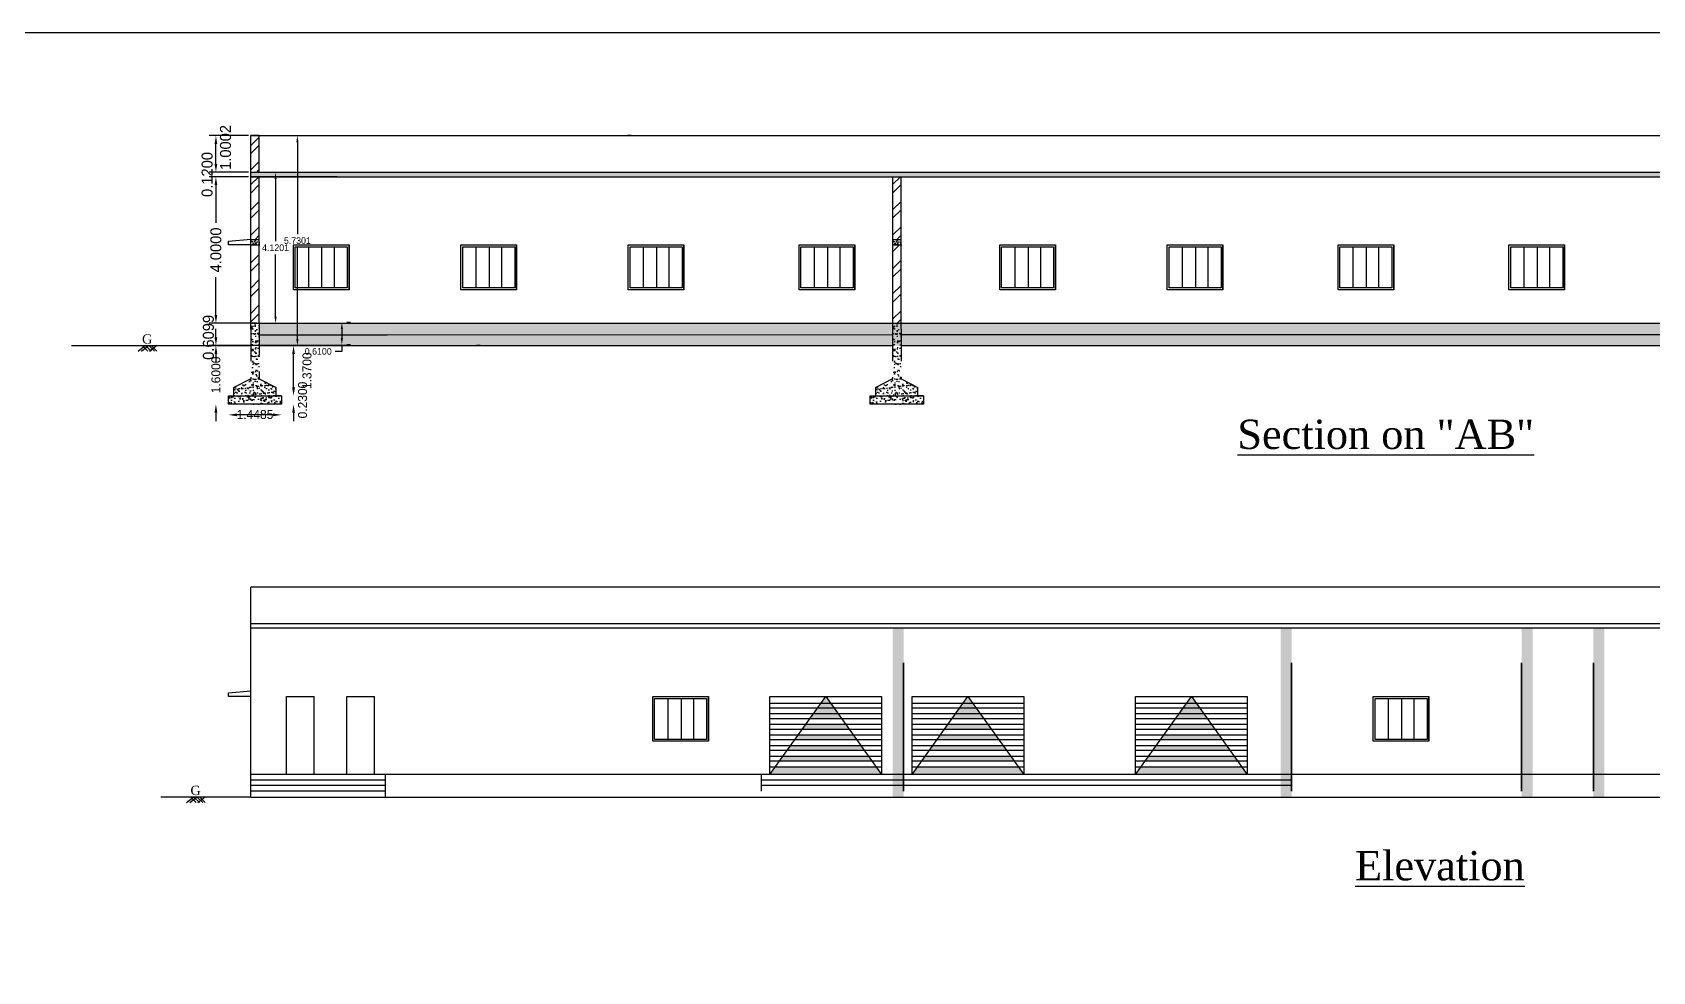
# Model space of a CAD drawing. Header units: metres. Extents: x 0 to 1012, y 0 to 496.
# Drawn here: x 807.96 to 852.19, y 333.28 to 358.91 of the extents above; entities that cross this region are included whole.
import ezdxf

# ---------------------------------------------------------------- set-up
doc = ezdxf.new("R2010")
doc.units = ezdxf.units.M
doc.header["$LTSCALE"] = 3.5
doc.header["$MEASUREMENT"] = 0
doc.linetypes.add('DOT2', pattern=[0.125, 0, -0.125])
doc.linetypes.add('HIDDEN', pattern=[0.375, 0.25, -0.125])
doc.layers.get('0').update_dxf_attribs({"linetype": 'CONTINUOUS'})
doc.layers.get('DEFPOINTS').update_dxf_attribs({"linetype": 'CONTINUOUS'})
doc.layers.add('BLK_8_FLR_0_REGULAR_ROOM', color=4, linetype='CONTINUOUS')
doc.layers.add('BLK_8_PLINTH_HEIGHT', color=10, linetype='CONTINUOUS')
doc.layers.add('BLK_8_HT_OF_BLDG', color=5, linetype='CONTINUOUS', lineweight=0)
doc.dimstyles.get("Standard").update_dxf_attribs({"dimtxt": 0.18, "dimasz": 0.18, "dimexe": 0.18, "dimexo": 0.0625, "dimgap": 0.09, "dimtad": 0, "dimtih": 1, "dimtoh": 1, "dimdec": 4, "dimzin": 0, "dimdsep": 46, "dimtxsty": 'Standard', "dimcen": 0.09, "dimadec": 0, "dimazin": 0, "dimtfac": 1, "dimtdec": 4, "dimtofl": 0, "dimtmove": 0, "dimatfit": 3, "dimfxl": 0, "dimtolj": 1, "dimtzin": 0, "dimarcsym": 0})

# ---------------------------------------------------------------- blocks, each defined once
blk = doc.blocks.new('*D44')
at = {"color": 0, "lineweight": -2}
for p, q in [((812.972, 350.591), (812.972, 350.821)), ((812.972, 348.531), (812.972, 348.301))]:
    blk.add_line(p, q, dxfattribs=at)
at = {"color": 0}
for points in [[(812.934, 350.591), (813.01, 350.591), (812.972, 350.361)], [(812.934, 348.531), (813.01, 348.531), (812.972, 348.761)]]:
    blk.add_solid(points, dxfattribs=at)
at = {"layer": 'DEFPOINTS', "color": 0}
for p in [(815.505, 350.361), (812.972, 348.761), (813.315, 348.761)]:
    blk.add_point(p, dxfattribs=at)
at = {"color": 0, "insert": (812.972, 349.561), "char_height": 0.245, "attachment_point": 5, "rotation": 90}
blk.add_mtext('\\A1;1.6000', dxfattribs=at)
blk = doc.blocks.new('*D45')
at = {"color": 0, "lineweight": -2}
blk.add_line((814.534, 348.471), (813.545, 348.471), dxfattribs=at)
at = {"color": 0}
for points in [[(813.545, 348.509), (813.545, 348.433), (813.315, 348.471)], [(814.534, 348.509), (814.534, 348.433), (814.764, 348.471)]]:
    blk.add_solid(points, dxfattribs=at)
at = {"layer": 'DEFPOINTS', "color": 0}
for p in [(813.315, 348.841), (814.764, 348.841), (813.315, 348.471)]:
    blk.add_point(p, dxfattribs=at)
at = {"color": 0, "insert": (814.039, 348.481), "char_height": 0.245, "attachment_point": 5}
blk.add_mtext('\\A1;1.4485', dxfattribs=at)
blk = doc.blocks.new('*D46')
at = {"color": 0, "lineweight": -2}
blk.add_line((815.091, 349.221), (815.091, 350.131), dxfattribs=at)
at = {"color": 0}
for points in [[(815.053, 350.131), (815.13, 350.131), (815.091, 350.361)], [(815.053, 349.221), (815.13, 349.221), (815.091, 348.991)]]:
    blk.add_solid(points, dxfattribs=at)
at = {"layer": 'DEFPOINTS', "color": 0}
for p in [(813.704, 350.361), (815.091, 350.361), (814.615, 348.991)]:
    blk.add_point(p, dxfattribs=at)
at = {"color": 0, "insert": (815.459, 349.676), "char_height": 0.245, "attachment_point": 5, "rotation": 90}
blk.add_mtext('\\A1;1.3700', dxfattribs=at)
blk = doc.blocks.new('*D47')
at = {"color": 0, "lineweight": -2}
for p, q in [((815.091, 349.221), (815.091, 349.451)), ((815.091, 348.531), (815.091, 348.301))]:
    blk.add_line(p, q, dxfattribs=at)
at = {"color": 0}
for points in [[(815.053, 349.221), (815.13, 349.221), (815.091, 348.991)], [(815.053, 348.531), (815.13, 348.531), (815.091, 348.761)]]:
    blk.add_solid(points, dxfattribs=at)
at = {"layer": 'DEFPOINTS', "color": 0}
for p in [(814.765, 348.991), (814.764, 348.761), (815.091, 348.761)]:
    blk.add_point(p, dxfattribs=at)
at = {"color": 0, "insert": (815.337, 348.876), "char_height": 0.245, "attachment_point": 5, "rotation": 90}
blk.add_mtext('\\A1;0.2300', dxfattribs=at)
blk = doc.blocks.new('*D48')
at = {"color": 0, "lineweight": -2}
for p, q in [((813.863, 354.971), (812.792, 354.971)), ((812.972, 354.741), (812.972, 353.711)), ((812.972, 351.201), (812.972, 352.231)), ((813.863, 350.971), (812.792, 350.971))]:
    blk.add_line(p, q, dxfattribs=at)
at = {"color": 0}
for points in [[(812.934, 354.741), (813.01, 354.741), (812.972, 354.971)], [(812.934, 351.201), (813.01, 351.201), (812.972, 350.971)]]:
    blk.add_solid(points, dxfattribs=at)
at = {"layer": 'DEFPOINTS', "color": 0}
for p in [(813.925, 354.971), (812.972, 350.971), (813.925, 350.971)]:
    blk.add_point(p, dxfattribs=at)
at = {"color": 0, "insert": (812.972, 352.971), "char_height": 0.3, "attachment_point": 5, "rotation": 90}
blk.add_mtext('\\A1;4.0000', dxfattribs=at)
blk = doc.blocks.new('*D49')
at = {"color": 0, "lineweight": -2}
for p, q in [((812.972, 355.321), (812.972, 355.551)), ((813.863, 355.091), (812.792, 355.091)), ((813.863, 354.971), (812.792, 354.971)), ((812.972, 354.741), (812.972, 354.511))]:
    blk.add_line(p, q, dxfattribs=at)
at = {"color": 0}
for points in [[(812.934, 355.321), (813.01, 355.321), (812.972, 355.091)], [(812.934, 354.741), (813.01, 354.741), (812.972, 354.971)]]:
    blk.add_solid(points, dxfattribs=at)
at = {"layer": 'DEFPOINTS', "color": 0}
for p in [(812.972, 355.091), (813.925, 355.091), (813.925, 354.971)]:
    blk.add_point(p, dxfattribs=at)
at = {"color": 0, "insert": (812.733, 355.031), "char_height": 0.3, "attachment_point": 5, "rotation": 90}
blk.add_mtext('\\A1;0.1200', dxfattribs=at)
blk = doc.blocks.new('*D50')
at = {"color": 0, "lineweight": -2}
for p, q in [((812.972, 351.201), (812.972, 351.431)), ((814.093, 350.971), (812.792, 350.971)), ((816.554, 350.361), (812.792, 350.361)), ((812.972, 350.131), (812.972, 349.901))]:
    blk.add_line(p, q, dxfattribs=at)
at = {"color": 0}
for points in [[(812.934, 351.201), (813.01, 351.201), (812.972, 350.971)], [(812.934, 350.131), (813.01, 350.131), (812.972, 350.361)]]:
    blk.add_solid(points, dxfattribs=at)
at = {"layer": 'DEFPOINTS', "color": 0}
for p in [(812.972, 350.971), (814.155, 350.971), (816.617, 350.361)]:
    blk.add_point(p, dxfattribs=at)
at = {"color": 0, "insert": (812.768, 350.586), "char_height": 0.3, "attachment_point": 5, "rotation": 90}
blk.add_mtext('\\A1;0.6099', dxfattribs=at)
blk = doc.blocks.new('*D51')
at = {"color": 0, "lineweight": -2}
for p, q in [((813.863, 356.091), (812.792, 356.091)), ((812.972, 355.321), (812.972, 355.861)), ((813.863, 355.091), (812.792, 355.091))]:
    blk.add_line(p, q, dxfattribs=at)
at = {"color": 0}
for points in [[(812.934, 355.861), (813.01, 355.861), (812.972, 356.091)], [(812.934, 355.321), (813.01, 355.321), (812.972, 355.091)]]:
    blk.add_solid(points, dxfattribs=at)
at = {"layer": 'DEFPOINTS', "color": 0}
for p in [(812.972, 356.091), (813.925, 356.091), (813.925, 355.091)]:
    blk.add_point(p, dxfattribs=at)
at = {"color": 0, "insert": (813.235, 355.769), "char_height": 0.3, "attachment_point": 5, "rotation": 90}
blk.add_mtext('\\A1;1.0002', dxfattribs=at)
blk = doc.blocks.new('*D119')
at = {"layer": 'BLK_8_HT_OF_BLDG', "color": 0, "linetype": 'DOT2', "lineweight": -2, "ltscale": 400}
for p, q in [((824.308, 356.091), (815.016, 356.091)), ((820.183, 350.361), (815.016, 350.361))]:
    blk.add_line(p, q, dxfattribs=at)
at = {"layer": 'BLK_8_HT_OF_BLDG', "color": 0, "linetype": 'Continuous', "lineweight": -2, "ltscale": 400}
for p, q in [((815.196, 355.911), (815.196, 353.406)), ((815.196, 350.541), (815.196, 353.046))]:
    blk.add_line(p, q, dxfattribs=at)
at = {"layer": 'BLK_8_HT_OF_BLDG', "color": 0, "ltscale": 400}
for points in [[(815.166, 355.911), (815.226, 355.911), (815.196, 356.091)], [(815.166, 350.541), (815.226, 350.541), (815.196, 350.361)]]:
    blk.add_solid(points, dxfattribs=at)
at = {"layer": 'DEFPOINTS', "color": 0, "ltscale": 400}
for p in [(824.37, 356.091), (815.196, 350.361), (820.246, 350.361)]:
    blk.add_point(p, dxfattribs=at)
at = {"layer": 'BLK_8_HT_OF_BLDG', "color": 0, "ltscale": 400, "insert": (815.196, 353.226), "char_height": 0.18, "attachment_point": 5}
blk.add_mtext('\\A1;5.7301', dxfattribs=at)
blk = doc.blocks.new('*D120')
at = {"layer": 'BLK_8_FLR_0_REGULAR_ROOM', "color": 0, "linetype": 'DOT2', "lineweight": -2, "ltscale": 400}
for p, q in [((814.363, 355.091), (814.78, 355.091)), ((814.06, 350.971), (814.78, 350.971))]:
    blk.add_line(p, q, dxfattribs=at)
at = {"layer": 'BLK_8_FLR_0_REGULAR_ROOM', "color": 0, "linetype": 'Continuous', "lineweight": -2, "ltscale": 400}
for p, q in [((814.6, 354.911), (814.6, 353.211)), ((814.6, 351.151), (814.6, 352.851))]:
    blk.add_line(p, q, dxfattribs=at)
at = {"layer": 'BLK_8_FLR_0_REGULAR_ROOM', "color": 0, "ltscale": 400}
for points in [[(814.57, 354.911), (814.63, 354.911), (814.6, 355.091)], [(814.57, 351.151), (814.63, 351.151), (814.6, 350.971)]]:
    blk.add_solid(points, dxfattribs=at)
at = {"layer": 'DEFPOINTS', "color": 0, "ltscale": 400}
for p in [(814.3, 355.091), (813.998, 350.971), (814.6, 350.971)]:
    blk.add_point(p, dxfattribs=at)
at = {"layer": 'BLK_8_FLR_0_REGULAR_ROOM', "color": 0, "ltscale": 400, "insert": (814.6, 353.031), "char_height": 0.18, "attachment_point": 5}
blk.add_mtext('\\A1;4.1201', dxfattribs=at)
blk = doc.blocks.new('*D129')
at = {"layer": 'BLK_8_PLINTH_HEIGHT', "color": 0, "linetype": 'DOT2', "lineweight": -2, "ltscale": 400}
for p, q in [((816.65, 350.992), (816.23, 350.992)), ((816.65, 350.382), (816.23, 350.382))]:
    blk.add_line(p, q, dxfattribs=at)
at = {"layer": 'BLK_8_PLINTH_HEIGHT', "color": 0, "linetype": 'Continuous', "lineweight": -2, "ltscale": 400}
for p, q in [((816.41, 350.812), (816.41, 350.562)), ((816.41, 350.382), (816.41, 350.202)), ((816.41, 350.202), (816.23, 350.202))]:
    blk.add_line(p, q, dxfattribs=at)
at = {"layer": 'BLK_8_PLINTH_HEIGHT', "color": 0, "ltscale": 400}
for points in [[(816.38, 350.812), (816.44, 350.812), (816.41, 350.992)], [(816.38, 350.562), (816.44, 350.562), (816.41, 350.382)]]:
    blk.add_solid(points, dxfattribs=at)
at = {"layer": 'DEFPOINTS', "color": 0, "ltscale": 400}
for p in [(816.713, 350.992), (816.41, 350.382), (816.713, 350.382)]:
    blk.add_point(p, dxfattribs=at)
at = {"layer": 'BLK_8_PLINTH_HEIGHT', "color": 0, "ltscale": 400, "insert": (815.765, 350.202), "char_height": 0.18, "attachment_point": 5}
blk.add_mtext('\\A1;0.6100', dxfattribs=at)

msp = doc.modelspace()

# ---------------------------------------------------------------- hatches: boundary and pattern name
at = {"linetype": 'Continuous'}
h = msp.add_hatch(dxfattribs=at)
h.set_pattern_fill('ANSI32', color=256, scale=1.25, style=0)
h.set_pattern_definition([(45, (3869.5138, -4055.6388), (-0.331456304, 0.331456304), []), (45, (3869.7348, -4055.6388), (-0.331456304, 0.331456304), [])])
h.paths.add_polyline_path([(814.15597, 356.09126), (813.92597, 356.09126), (813.92597, 355.09002), (814.15597, 355.09002)])
h = msp.add_hatch()
h.set_pattern_fill('AR-CONC', color=256, scale=0.1)
h.set_pattern_definition([(50, (-37039.8571, 34333.7109), (0.7172601826, -0.062752135), [0.075, -0.825]), (355, (-37039.8571, 34333.7109), (-0.138751334, 0.752192134), [0.06, -0.66]), (100.4514445, (-37039.7973, 34333.70565), (0.578508847, 0.689439991), [0.063740192, -0.701142112]), (46.1842, (-37039.8571, 34333.9109), (1.06724133, -0.165519281), [0.1125, -1.2375]), (96.6356355, (-37039.7681, 34333.8971), (0.934661946, 0.9741186), [0.095610342, -1.05171376]), (351.184164, (-37039.8571, 34333.9109), (0.934661945, 0.9741186), [0.09, -0.99]), (21, (-37039.7571, 34333.8609), (0.596907052, -0.402618891), [0.075, -0.825]), (326, (-37039.7571, 34333.8609), (0.243315332, 0.725150045), [0.06, -0.66]), (71.4514447, (-37039.70734, 34333.8273), (0.840222377, 0.322531153), [0.06374019, -0.701142112]), (37.5, (-37039.85708, 34333.71087), (0.0121598553, 0.3328938538), [0, -0.652, 0, -0.67, 0, -0.6625]), (7.5, (-37039.85708, 34333.71087), (0.2630695374, 0.394411712), [0, -0.382, 0, -0.637, 0, -0.2525]), (327.5, (-37040.08008, 34333.71087), (0.5338224362, -0.0225548717), [0, -0.25, 0, -0.78, 0, -1.035]), (317.5, (-37040.1801, 34333.71087), (0.5831861693, 0.1001049823), [0, -0.325, 0, -0.518, 0, -0.735])])
h.paths.add_polyline_path([(877.4652, 355.09126), (813.9252, 355.09126), (813.9252, 354.97126), (816.28217, 354.97126), (877.4652, 354.97126)])
h = msp.add_hatch(dxfattribs=at)
h.set_pattern_fill('ANSI32', color=256, scale=1.3, style=0)
h.set_pattern_definition([(45, (3869.51303, -4053.41756), (-0.344714556, 0.344714556), []), (45, (3869.74284, -4053.41756), (-0.344714556, 0.344714556), [])])
h.paths.add_polyline_path([(814.1552, 354.97126), (814.08456, 354.97126), (813.9252, 354.97126), (813.9252, 353.25964), (814.1552, 353.25964), (814.1552, 353.41126)])
h = msp.add_hatch(dxfattribs=at)
h.set_pattern_fill('ANSI32', color=256, scale=1.3, style=0)
h.set_pattern_definition([(45, (3887.03303, -4053.41756), (-0.344714556, 0.344714556), []), (45, (3887.26284, -4053.41756), (-0.344714556, 0.344714556), [])])
h.paths.add_polyline_path([(831.6752, 354.00138), (831.6752, 354.97126), (831.4452, 354.97126), (831.4452, 353.25964), (831.6752, 353.25964), (831.6752, 353.41126)])
h = msp.add_hatch(dxfattribs=at)
h.set_pattern_fill('ANSI32', color=256, scale=1.3, style=0)
h.set_pattern_definition([(45, (3869.51303, -4055.5515), (-0.344714556, 0.344714556), []), (45, (3869.74284, -4055.5515), (-0.344714556, 0.344714556), [])])
h.paths.add_polyline_path([(814.1552, 351.86744), (814.1552, 353.10732), (813.9252, 353.10732), (813.9252, 350.97126), (814.1552, 350.97126), (814.1552, 351.27732)])
h = msp.add_hatch()
h.set_pattern_fill('AR-CONC', color=256, scale=0.025, style=0)
h.set_pattern_definition([(50, (841.23278, 661.56735), (0.179315046, -0.015688034), [0.01875, -0.20625]), (355, (841.23278, 661.56735), (-0.03468783, 0.18804803), [0.015, -0.165]), (100.4514, (841.24772, 661.56604), (0.14462735, 0.17235989), [0.01593505, -0.17528553]), (46.1842, (841.23278, 661.61735), (0.26681026, -0.04137975), [0.028125, -0.309375]), (96.6356, (841.255, 661.6139), (0.23366568, 0.24352947), [0.02390257, -0.26292825]), (351.1842, (841.23278, 661.61735), (0.23366549, 0.24352965), [0.0225, -0.2475]), (21, (841.25778, 661.60485), (0.14922676, -0.10065472), [0.01875, -0.20625]), (326, (841.25778, 661.60485), (0.06082883, 0.18128751), [0.015, -0.165]), (71.4514, (841.27021, 661.59646), (0.21005566, 0.08063262), [0.01593505, -0.17528553]), (37.5, (841.232776, 661.56735), (0.003039964, 0.083223463), [0, -0.163, 0, -0.1675, 0, -0.165625]), (7.5, (841.23278, 661.56735), (0.065767384, 0.098602928), [0, -0.0955, 0, -0.15925, 0, -0.063125]), (327.5, (841.177026, 661.56735), (0.133455609, -0.005638718), [0, -0.0625, 0, -0.195, 0, -0.25875]), (317.5, (841.15203, 661.56735), (0.145796542, 0.025026246), [0, -0.08125, 0, -0.1295, 0, -0.18375])])
h.paths.add_polyline_path([(814.1552, 353.25964), (813.92671, 353.25964), (813.92671, 353.10732), (814.1552, 353.10732)])
h = msp.add_hatch(dxfattribs=at)
h.set_pattern_fill('ANSI32', color=256, scale=1.3, style=0)
h.set_pattern_definition([(45, (3887.03303, -4055.7115), (-0.344714556, 0.344714556), []), (45, (3887.26284, -4055.7115), (-0.344714556, 0.344714556), [])])
h.paths.add_polyline_path([(831.6752, 351.70742), (831.6752, 353.10732), (831.4452, 353.10732), (831.4452, 350.97126), (831.6752, 350.97126), (831.6752, 351.11729)])
h = msp.add_hatch()
h.set_pattern_fill('AR-CONC', color=256, scale=0.025, style=0)
h.set_pattern_definition([(50, (858.75278, 661.56735), (0.179315046, -0.015688034), [0.01875, -0.20625]), (355, (858.75278, 661.56735), (-0.03468783, 0.18804803), [0.015, -0.165]), (100.4514, (858.76772, 661.56604), (0.14462735, 0.17235989), [0.01593505, -0.17528553]), (46.1842, (858.75278, 661.61735), (0.26681026, -0.04137975), [0.028125, -0.309375]), (96.6356, (858.775, 661.6139), (0.23366568, 0.24352947), [0.02390257, -0.26292825]), (351.1842, (858.75278, 661.61735), (0.23366549, 0.24352965), [0.0225, -0.2475]), (21, (858.77778, 661.60485), (0.14922676, -0.10065472), [0.01875, -0.20625]), (326, (858.77778, 661.60485), (0.06082883, 0.18128751), [0.015, -0.165]), (71.4514, (858.79021, 661.59646), (0.21005566, 0.08063262), [0.01593505, -0.17528553]), (37.5, (858.752776, 661.56735), (0.003039964, 0.083223463), [0, -0.163, 0, -0.1675, 0, -0.165625]), (7.5, (858.75278, 661.56735), (0.065767384, 0.098602928), [0, -0.0955, 0, -0.15925, 0, -0.063125]), (327.5, (858.697026, 661.56735), (0.133455609, -0.005638718), [0, -0.0625, 0, -0.195, 0, -0.25875]), (317.5, (858.67203, 661.56735), (0.145796542, 0.025026246), [0, -0.08125, 0, -0.1295, 0, -0.18375])])
h.paths.add_polyline_path([(831.6752, 353.25964), (831.44671, 353.25964), (831.44671, 353.10732), (831.6752, 353.10732)])
h = msp.add_hatch()
h.set_pattern_fill('AR-SAND', color=256, scale=0.08)
h.set_pattern_definition([(37.5, (-37039.85708, 34332.60085), (-0.00503946865, 0.15414590152), [0, -0.1216, 0, -0.136, 0, -0.13]), (7.5, (-37039.85708, 34332.60085), (0.1415821364, 0.2257716852), [0, -0.0656, 0, -0.1096, 0, -0.042]), (327.5, (-37039.95548, 34332.60085), (0.24913134894, 0.0004527243), [0, -0.04, 0, -0.144, 0, -0.188]), (317.5, (-37039.95548, 34332.60085), (0.2404901284, 0.0702140452), [0, -0.02, 0, -0.0944, 0, -0.108])])
h.paths.add_polyline_path([(814.1552, 349.45124), (814.1552, 350.36126), (813.9252, 350.36126), (813.9252, 349.45124), (813.4652, 349.22124), (813.4652, 348.99124), (814.6152, 348.99124), (814.6152, 349.22124)])
h.paths.add_polyline_path([(814.1552, 350.97126), (813.9252, 350.97126), (813.9252, 350.36126), (814.1552, 350.36126)])
h = msp.add_hatch()
h.set_pattern_fill('AR-CONC', color=256, scale=0.1)
h.set_pattern_definition([(50, (-37039.8571, 34332.60085), (0.7172601826, -0.062752135), [0.075, -0.825]), (355, (-37039.8571, 34332.60085), (-0.138751334, 0.752192134), [0.06, -0.66]), (100.4514445, (-37039.7973, 34332.5956), (0.578508847, 0.689439991), [0.063740192, -0.701142112]), (46.1842, (-37039.8571, 34332.80085), (1.06724133, -0.165519281), [0.1125, -1.2375]), (96.6356355, (-37039.7681, 34332.7871), (0.934661946, 0.9741186), [0.095610342, -1.05171376]), (351.184164, (-37039.8571, 34332.8009), (0.934661945, 0.9741186), [0.09, -0.99]), (21, (-37039.7571, 34332.75085), (0.596907052, -0.402618891), [0.075, -0.825]), (326, (-37039.7571, 34332.75085), (0.243315332, 0.725150045), [0.06, -0.66]), (71.4514447, (-37039.70734, 34332.7173), (0.840222377, 0.322531153), [0.06374019, -0.701142112]), (37.5, (-37039.85708, 34332.60085), (0.0121598553, 0.3328938538), [0, -0.652, 0, -0.67, 0, -0.6625]), (7.5, (-37039.85708, 34332.60085), (0.2630695374, 0.394411712), [0, -0.382, 0, -0.637, 0, -0.2525]), (327.5, (-37040.08008, 34332.60085), (0.5338224362, -0.0225548717), [0, -0.25, 0, -0.78, 0, -1.035]), (317.5, (-37040.1801, 34332.60085), (0.5831861693, 0.1001049823), [0, -0.325, 0, -0.518, 0, -0.735])])
h.paths.add_polyline_path([(877.2352, 350.97126), (814.1552, 350.97126), (814.1552, 350.65891), (877.2352, 350.6618)])
h = msp.add_hatch()
h.set_pattern_fill('AR-SAND', color=256, scale=0.08)
h.set_pattern_definition([(37.5, (-37022.33708, 34332.60085), (-0.00503946865, 0.15414590152), [0, -0.1216, 0, -0.136, 0, -0.13]), (7.5, (-37022.33708, 34332.60085), (0.1415821364, 0.2257716852), [0, -0.0656, 0, -0.1096, 0, -0.042]), (327.5, (-37022.43548, 34332.60085), (0.24913134894, 0.0004527243), [0, -0.04, 0, -0.144, 0, -0.188]), (317.5, (-37022.43548, 34332.60085), (0.2404901284, 0.0702140452), [0, -0.02, 0, -0.0944, 0, -0.108])])
h.paths.add_polyline_path([(831.6752, 349.45124), (831.6752, 350.36126), (831.4452, 350.36126), (831.4452, 349.45124), (830.9852, 349.22124), (830.9852, 348.99124), (832.1352, 348.99124), (832.1352, 349.22124)])
h.paths.add_polyline_path([(831.6752, 350.97126), (831.4452, 350.97126), (831.4452, 350.36126), (831.6752, 350.36126)])
h = msp.add_hatch()
h.set_pattern_fill('AR-SAND', color=256, scale=0.3)
h.set_pattern_definition([(37.5, (-37039.8571, 34332.60085), (-0.0188980074, 0.5780471307), [0, -0.456, 0, -0.51, 0, -0.4875]), (7.5, (-37039.8571, 34332.60085), (0.530933012, 0.84664382), [0, -0.246, 0, -0.411, 0, -0.1575]), (327.5, (-37040.2261, 34332.60085), (0.9342425585, 0.001697716), [0, -0.15, 0, -0.54, 0, -0.705]), (317.5, (-37040.2261, 34332.60085), (0.901837981, 0.26330267), [0, -0.075, 0, -0.354, 0, -0.405])])
h.paths.add_polyline_path([(877.2352, 350.6618), (814.1552, 350.65891), (814.1552, 350.36126), (877.2352, 350.36126)])
h = msp.add_hatch()
h.set_pattern_fill('AR-CONC', color=256, scale=0.04)
h.set_pattern_definition([(50, (-37039.85708, 34332.60085), (0.286904073, -0.025100854), [0.03, -0.33]), (355, (-37039.85708, 34332.60085), (-0.0555005334, 0.3008768535), [0.024, -0.264]), (100.45144446, (-37039.83317, 34332.59876), (0.2314035387, 0.2757759964), [0.0254960768, -0.2804568448]), (46.1842, (-37039.85708, 34332.68085), (0.4268965323, -0.0662077123), [0.045, -0.495]), (96.6356355, (-37039.8215, 34332.67533), (0.3738647783, 0.3896474403), [0.0382441368, -0.420685504]), (351.184164, (-37039.8571, 34332.68085), (0.373864778, 0.38964744), [0.036, -0.3960000004]), (21, (-37039.81708, 34332.66085), (0.2387628208, -0.1610475563), [0.03, -0.33]), (326, (-37039.81708, 34332.66085), (0.0973261328, 0.290060018), [0.024, -0.264]), (71.45144474, (-37039.79718, 34332.64743), (0.3360889507, 0.1290124611), [0.025496076, -0.2804568448]), (37.5, (-37039.85708, 34332.60085), (0.00486394213, 0.13315754153), [0, -0.2608, 0, -0.268, 0, -0.265]), (7.5, (-37039.85708, 34332.60085), (0.10522781498, 0.15776468475), [0, -0.1528, 0, -0.2548, 0, -0.101]), (327.5, (-37039.94628, 34332.60085), (0.21352897447, -0.0090219487), [0, -0.1, 0, -0.312, 0, -0.414]), (317.5, (-37039.98628, 34332.60085), (0.23327446774, 0.0400419929), [0, -0.13, 0, -0.2072, 0, -0.294])])
h.paths.add_polyline_path([(814.76369, 348.99124), (813.3152, 348.99124), (813.3152, 348.76124), (814.76369, 348.76124)])
h = msp.add_hatch()
h.set_pattern_fill('AR-CONC', color=256, scale=0.04)
h.set_pattern_definition([(50, (-37022.33708, 34332.60085), (0.286904073, -0.025100854), [0.03, -0.33]), (355, (-37022.33708, 34332.60085), (-0.0555005334, 0.3008768535), [0.024, -0.264]), (100.45144446, (-37022.31317, 34332.59876), (0.2314035387, 0.2757759964), [0.0254960768, -0.2804568448]), (46.1842, (-37022.33708, 34332.68085), (0.4268965323, -0.0662077123), [0.045, -0.495]), (96.6356355, (-37022.3015, 34332.67533), (0.3738647783, 0.3896474403), [0.0382441368, -0.420685504]), (351.184164, (-37022.3371, 34332.68085), (0.373864778, 0.38964744), [0.036, -0.3960000004]), (21, (-37022.29708, 34332.66085), (0.2387628208, -0.1610475563), [0.03, -0.33]), (326, (-37022.29708, 34332.66085), (0.0973261328, 0.290060018), [0.024, -0.264]), (71.45144474, (-37022.27718, 34332.64743), (0.3360889507, 0.1290124611), [0.025496076, -0.2804568448]), (37.5, (-37022.33708, 34332.60085), (0.00486394213, 0.13315754153), [0, -0.2608, 0, -0.268, 0, -0.265]), (7.5, (-37022.33708, 34332.60085), (0.10522781498, 0.15776468475), [0, -0.1528, 0, -0.2548, 0, -0.101]), (327.5, (-37022.42628, 34332.60085), (0.21352897447, -0.0090219487), [0, -0.1, 0, -0.312, 0, -0.414]), (317.5, (-37022.46628, 34332.60085), (0.23327446774, 0.0400419929), [0, -0.13, 0, -0.2072, 0, -0.294])])
h.paths.add_polyline_path([(832.28369, 348.99124), (830.8352, 348.99124), (830.8352, 348.76124), (832.28369, 348.76124)])
for points in [[(831.7452, 342.6531), (831.4452, 342.65325), (831.4452, 338.04317), (831.7452, 338.04317)], [(842.3352, 342.6531), (842.0352, 342.65325), (842.0352, 338.04317), (842.3352, 338.04317)], [(848.91385, 342.6531), (848.61385, 342.65325), (848.61385, 338.04317), (848.91385, 338.04317)], [(850.87385, 342.6531), (850.57385, 342.65325), (850.57385, 338.04317), (850.87385, 338.04317)]]:
    msp.add_hatch(color=256).paths.add_polyline_path(points)
h = msp.add_hatch(color=256)
h.dxf.hatch_style = 1
h.paths.add_polyline_path([(829.6202, 340.78523), (829.48718, 340.59927), (829.75322, 340.59927)])
h.paths.add_polyline_path([(829.75322, 340.59927), (829.48718, 340.59927), (829.3942, 340.46927), (829.8462, 340.46927)])
h.paths.add_polyline_path([(829.8462, 340.46927), (829.3942, 340.46927), (829.27975, 340.30927), (829.96064, 340.30927)])
h.paths.add_polyline_path([(829.96064, 340.30927), (829.27975, 340.30927), (829.18677, 340.17927), (830.05363, 340.17927)])
h.paths.add_polyline_path([(830.16807, 340.01927), (829.07233, 340.01927), (828.97934, 339.88927), (830.26106, 339.88927)])
h.paths.add_polyline_path([(830.3755, 339.72927), (828.8649, 339.72927), (828.77191, 339.59927), (830.46849, 339.59927)])
h.paths.add_polyline_path([(830.58293, 339.43927), (828.65747, 339.43927), (828.56448, 339.30927), (830.67592, 339.30927)])
h.paths.add_polyline_path([(830.79036, 339.14927), (828.45004, 339.14927), (828.35705, 339.01927), (830.88334, 339.01927)])
h.paths.add_polyline_path([(830.99779, 338.85927), (828.24261, 338.85927), (828.0952, 338.65317), (831.1452, 338.65317)])
h = msp.add_hatch(color=256)
h.dxf.hatch_style = 1
h.paths.add_polyline_path([(833.5002, 340.78523), (833.36718, 340.59927), (833.63322, 340.59927)])
h.paths.add_polyline_path([(833.63322, 340.59927), (833.36718, 340.59927), (833.2742, 340.46927), (833.7262, 340.46927)])
h.paths.add_polyline_path([(833.7262, 340.46927), (833.2742, 340.46927), (833.15975, 340.30927), (833.84064, 340.30927)])
h.paths.add_polyline_path([(833.84064, 340.30927), (833.15975, 340.30927), (833.06677, 340.17927), (833.93363, 340.17927)])
h.paths.add_polyline_path([(834.04807, 340.01927), (832.95233, 340.01927), (832.85934, 339.88927), (834.14106, 339.88927)])
h.paths.add_polyline_path([(834.2555, 339.72927), (832.7449, 339.72927), (832.65191, 339.59927), (834.34849, 339.59927)])
h.paths.add_polyline_path([(834.46293, 339.43927), (832.53747, 339.43927), (832.44448, 339.30927), (834.55592, 339.30927)])
h.paths.add_polyline_path([(834.67036, 339.14927), (832.33004, 339.14927), (832.23705, 339.01927), (834.76334, 339.01927)])
h.paths.add_polyline_path([(834.87779, 338.85927), (832.12261, 338.85927), (831.9752, 338.65317), (835.0252, 338.65317)])
h = msp.add_hatch(color=256)
h.dxf.hatch_style = 1
h.paths.add_polyline_path([(839.6002, 340.78523), (839.46718, 340.59927), (839.73322, 340.59927)])
h.paths.add_polyline_path([(839.73322, 340.59927), (839.46718, 340.59927), (839.3742, 340.46927), (839.8262, 340.46927)])
h.paths.add_polyline_path([(839.8262, 340.46927), (839.3742, 340.46927), (839.25975, 340.30927), (839.94064, 340.30927)])
h.paths.add_polyline_path([(839.94064, 340.30927), (839.25975, 340.30927), (839.16677, 340.17927), (840.03363, 340.17927)])
h.paths.add_polyline_path([(840.14807, 340.01927), (839.05233, 340.01927), (838.95934, 339.88927), (840.24106, 339.88927)])
h.paths.add_polyline_path([(840.3555, 339.72927), (838.8449, 339.72927), (838.75191, 339.59927), (840.44849, 339.59927)])
h.paths.add_polyline_path([(840.56293, 339.43927), (838.63747, 339.43927), (838.54448, 339.30927), (840.65592, 339.30927)])
h.paths.add_polyline_path([(840.77036, 339.14927), (838.43004, 339.14927), (838.33705, 339.01927), (840.86334, 339.01927)])
h.paths.add_polyline_path([(840.97779, 338.85927), (838.22261, 338.85927), (838.0752, 338.65317), (841.1252, 338.65317)])
h = msp.add_hatch(color=256)
h.dxf.hatch_style = 1
h.paths.add_polyline_path([(839.6002, 340.78523), (839.46718, 340.59927), (839.73322, 340.59927)])
h.paths.add_polyline_path([(839.73322, 340.59927), (839.46718, 340.59927), (839.3742, 340.46927), (839.8262, 340.46927)])
h.paths.add_polyline_path([(839.8262, 340.46927), (839.3742, 340.46927), (839.25975, 340.30927), (839.94064, 340.30927)])
h.paths.add_polyline_path([(839.94064, 340.30927), (839.25975, 340.30927), (839.16677, 340.17927), (840.03363, 340.17927)])
h.paths.add_polyline_path([(840.14807, 340.01927), (839.05233, 340.01927), (838.95934, 339.88927), (840.24106, 339.88927)])
h.paths.add_polyline_path([(840.3555, 339.72927), (838.8449, 339.72927), (838.75191, 339.59927), (840.44849, 339.59927)])
h.paths.add_polyline_path([(840.56293, 339.43927), (838.63747, 339.43927), (838.54448, 339.30927), (840.65592, 339.30927)])
h.paths.add_polyline_path([(840.77036, 339.14927), (838.43004, 339.14927), (838.33705, 339.01927), (840.86334, 339.01927)])
h.paths.add_polyline_path([(840.97779, 338.85927), (838.22261, 338.85927), (838.0752, 338.65317), (841.1252, 338.65317)])

# ---------------------------------------------------------------- linework, layer by layer
for p, q in [((814.1552, 356.09126), (813.9252, 356.09126)), ((814.1552, 355.09109), (814.1552, 356.09126)), ((814.1552, 350.97126), (814.1552, 354.97126)), ((831.6752, 350.81124), (831.6752, 354.97126)), ((831.1452, 340.59927), (828.0952, 340.59927)), ((835.0252, 340.59927), (831.9752, 340.59927)), ((841.1252, 340.59927), (838.0752, 340.59927)), ((841.1252, 340.59927), (838.0752, 340.59927)), ((831.1452, 340.46927), (828.0952, 340.46927)), ((831.1452, 340.30927), (828.0952, 340.30927)), ((831.1452, 340.17927), (828.0952, 340.17927)), ((835.0252, 340.46927), (831.9752, 340.46927)), ((835.0252, 340.30927), (831.9752, 340.30927)), ((835.0252, 340.17927), (831.9752, 340.17927)), ((841.1252, 340.46927), (838.0752, 340.46927)), ((841.1252, 340.46927), (838.0752, 340.46927)), ((841.1252, 340.30927), (838.0752, 340.30927)), ((841.1252, 340.30927), (838.0752, 340.30927)), ((841.1252, 340.17927), (838.0752, 340.17927)), ((841.1252, 340.17927), (838.0752, 340.17927)), ((831.1452, 340.01927), (828.0952, 340.01927)), ((831.1452, 339.88927), (828.0952, 339.88927)), ((831.1452, 339.72927), (828.0952, 339.72927)), ((835.0252, 340.01927), (831.9752, 340.01927)), ((835.0252, 339.88927), (831.9752, 339.88927)), ((835.0252, 339.72927), (831.9752, 339.72927)), ((841.1252, 340.01927), (838.0752, 340.01927)), ((841.1252, 340.01927), (838.0752, 340.01927)), ((841.1252, 339.88927), (838.0752, 339.88927)), ((841.1252, 339.88927), (838.0752, 339.88927)), ((841.1252, 339.72927), (838.0752, 339.72927)), ((841.1252, 339.72927), (838.0752, 339.72927)), ((831.1452, 339.59927), (828.0952, 339.59927)), ((831.1452, 339.43927), (828.0952, 339.43927)), ((831.1452, 339.30927), (828.0952, 339.30927)), ((835.0252, 339.59927), (831.9752, 339.59927)), ((835.0252, 339.43927), (831.9752, 339.43927)), ((835.0252, 339.30927), (831.9752, 339.30927)), ((841.1252, 339.59927), (838.0752, 339.59927)), ((841.1252, 339.59927), (838.0752, 339.59927)), ((841.1252, 339.43927), (838.0752, 339.43927)), ((841.1252, 339.43927), (838.0752, 339.43927)), ((841.1252, 339.30927), (838.0752, 339.30927)), ((841.1252, 339.30927), (838.0752, 339.30927)), ((831.1452, 339.14927), (828.0952, 339.14927)), ((831.1452, 339.01927), (828.0952, 339.01927)), ((831.1452, 338.85927), (828.0952, 338.85927)), ((835.0252, 339.14927), (831.9752, 339.14927)), ((835.0252, 339.01927), (831.9752, 339.01927)), ((835.0252, 338.85927), (831.9752, 338.85927)), ((841.1252, 339.14927), (838.0752, 339.14927)), ((841.1252, 339.14927), (838.0752, 339.14927)), ((841.1252, 339.01927), (838.0752, 339.01927)), ((841.1252, 339.01927), (838.0752, 339.01927)), ((841.1252, 338.85927), (838.0752, 338.85927)), ((841.1252, 338.85927), (838.0752, 338.85927)), ((813.9252, 338.04317), (811.47168, 338.04313))]:
    msp.add_line(p, q, dxfattribs=at)
for p, q in [((813.9252, 356.09126), (877.4652, 356.09126)), ((813.9252, 354.97126), (813.9252, 356.09126)), ((813.9252, 355.09126), (816.36217, 355.09126)), ((813.9252, 355.09126), (877.4652, 355.09126)), ((813.9252, 350.81124), (813.9252, 354.97126)), ((813.9252, 354.97126), (817.5052, 354.97126)), ((813.9252, 354.97126), (877.4652, 354.97126)), ((816.28217, 354.97126), (813.9252, 354.97126)), ((814.1552, 350.97126), (814.1552, 354.97126)), ((831.4452, 354.97126), (831.4452, 350.81124)), ((831.6752, 350.81124), (831.6752, 354.97126)), ((814.1552, 352.65126), (814.1552, 353.41126)), ((831.6752, 352.65126), (831.6752, 353.41126)), ((813.3152, 353.21123), (813.9252, 353.26355)), ((813.3152, 353.11152), (813.3152, 353.21152)), ((813.9252, 353.11123), (813.3152, 353.11123)), ((813.92671, 353.26359), (813.9252, 353.26359)), ((813.9252, 353.10732), (814.1552, 353.10732)), ((813.9252, 350.81124), (813.9252, 352.9512)), ((813.9252, 350.81124), (813.9252, 352.9512)), ((813.92671, 353.25964), (814.1552, 353.25964)), ((815.08862, 351.88732), (815.08862, 353.10732)), ((815.49506, 353.05732), (815.49506, 351.93732)), ((815.85871, 353.05732), (815.85871, 351.93732)), ((816.19589, 353.05732), (816.19589, 351.93732)), ((816.60862, 351.88732), (816.60862, 353.10732)), ((819.65862, 351.88732), (819.65862, 353.10732)), ((820.06506, 353.05732), (820.06506, 351.93732)), ((820.42871, 353.05732), (820.42871, 351.93732)), ((820.76589, 353.05732), (820.76589, 351.93732)), ((821.17862, 351.88732), (821.17862, 353.10732)), ((824.22862, 351.88732), (824.22862, 353.10732)), ((824.63506, 353.05732), (824.63506, 351.93732)), ((824.99871, 353.05732), (824.99871, 351.93732)), ((825.33589, 353.05732), (825.33589, 351.93732)), ((825.74862, 351.88732), (825.74862, 353.10732)), ((828.89362, 351.88732), (828.89362, 353.10732)), ((829.30006, 353.05732), (829.30006, 351.93732)), ((829.66371, 353.05732), (829.66371, 351.93732)), ((830.00089, 353.05732), (830.00089, 351.93732)), ((830.41362, 351.88732), (830.41362, 353.10732)), ((831.4452, 353.10732), (831.6752, 353.10732)), ((831.44671, 353.25964), (831.6752, 353.25964)), ((834.37054, 351.88732), (834.37054, 353.10732)), ((834.77698, 353.05732), (834.77698, 351.93732)), ((835.14063, 353.05732), (835.14063, 351.93732)), ((835.47781, 353.05732), (835.47781, 351.93732)), ((835.89054, 351.88732), (835.89054, 353.10732)), ((838.94054, 351.88732), (838.94054, 353.10732)), ((839.34698, 353.05732), (839.34698, 351.93732)), ((839.71063, 353.05732), (839.71063, 351.93732)), ((840.04781, 353.05732), (840.04781, 351.93732)), ((840.46054, 351.88732), (840.46054, 353.10732)), ((843.60554, 351.88732), (843.60554, 353.10732)), ((844.01198, 353.05732), (844.01198, 351.93732)), ((844.37563, 353.05732), (844.37563, 351.93732)), ((844.71281, 353.05732), (844.71281, 351.93732)), ((845.12554, 351.88732), (845.12554, 353.10732)), ((848.27054, 351.88732), (848.27054, 353.10732)), ((848.67698, 353.05732), (848.67698, 351.93732)), ((849.04063, 353.05732), (849.04063, 351.93732)), ((849.37781, 353.05732), (849.37781, 351.93732)), ((849.79054, 351.88732), (849.79054, 353.10732)), ((816.60862, 351.88732), (815.08862, 351.88732)), ((821.17862, 351.88732), (819.65862, 351.88732)), ((825.74862, 351.88732), (824.22862, 351.88732)), ((830.41362, 351.88732), (828.89362, 351.88732)), ((835.89054, 351.88732), (834.37054, 351.88732)), ((840.46054, 351.88732), (838.94054, 351.88732)), ((845.12554, 351.88732), (843.60554, 351.88732)), ((849.79054, 351.88732), (848.27054, 351.88732)), ((813.9252, 350.97126), (877.4652, 350.97126)), ((809.03344, 350.36126), (813.9252, 350.36126)), ((811.05097, 350.36131), (810.84862, 350.19919)), ((811.14072, 350.36131), (810.93837, 350.19919)), ((810.96297, 350.36131), (811.11465, 350.20834)), ((811.05097, 350.36131), (811.20265, 350.20834)), ((811.14072, 350.36131), (811.2924, 350.20834)), ((811.35718, 350.36131), (811.15483, 350.19919)), ((811.20723, 350.36131), (811.35891, 350.20834)), ((814.1552, 350.65891), (831.4452, 350.66091)), ((814.1552, 350.65891), (817.6552, 350.65891)), ((814.1552, 350.65891), (817.6552, 350.65891)), ((814.1552, 350.65891), (817.6552, 350.65891)), ((814.1552, 350.36126), (831.4452, 350.36126)), ((831.6752, 350.66094), (857.4652, 350.66392)), ((831.6752, 350.36126), (857.4652, 350.36126)), ((877.4652, 343.77317), (813.9252, 343.77317)), ((813.9252, 338.04317), (813.9252, 343.77317)), ((877.4652, 342.77317), (813.9252, 342.77317)), ((877.4652, 342.77317), (813.9252, 342.77317)), ((877.4652, 342.77317), (813.9252, 342.77317)), ((877.4652, 342.77317), (813.9252, 342.77317)), ((877.4652, 342.77317), (813.9252, 342.77317)), ((877.4652, 342.77317), (813.9252, 342.77317)), ((877.4652, 342.65317), (813.9252, 342.65317)), ((877.4652, 342.65317), (813.9252, 342.65317)), ((831.7452, 341.70332), (831.7452, 338.20331)), ((831.7452, 338.20326), (831.7452, 341.70317)), ((842.3352, 341.70332), (842.3352, 338.20331)), ((842.3352, 338.20326), (842.3352, 341.70317)), ((848.61385, 341.70332), (848.61385, 338.20331)), ((848.61385, 338.20326), (848.61385, 341.70317)), ((850.57385, 341.70332), (850.57385, 338.20331)), ((850.57385, 338.20326), (850.57385, 341.70317)), ((813.3152, 340.88523), (813.9252, 340.93756)), ((813.3152, 340.78553), (813.3152, 340.88553)), ((813.9252, 340.78523), (813.3152, 340.78523)), ((814.8952, 338.65317), (814.8952, 340.78523)), ((814.8952, 340.78523), (815.6552, 340.78523)), ((815.6552, 338.65317), (815.6552, 340.78523)), ((816.5452, 338.65317), (816.5452, 340.78523)), ((816.5452, 340.78523), (817.3052, 340.78523)), ((817.3052, 338.65317), (817.3052, 340.78523)), ((824.89841, 339.56523), (824.89841, 340.78523)), ((825.30485, 340.73523), (825.30485, 339.61523)), ((825.6685, 340.73523), (825.6685, 339.61523)), ((826.00567, 340.73523), (826.00567, 339.61523)), ((826.41841, 339.56523), (826.41841, 340.78523)), ((828.0952, 338.65317), (828.0952, 340.78523)), ((828.0952, 340.78523), (831.1452, 340.78523)), ((828.0952, 338.65317), (829.6202, 340.78523)), ((829.6202, 340.78523), (831.1452, 338.65317)), ((831.1452, 340.78523), (831.1452, 338.65317)), ((831.9752, 338.65317), (831.9752, 340.78523)), ((831.9752, 340.78523), (835.0252, 340.78523)), ((831.9752, 338.65317), (833.5002, 340.78523)), ((833.5002, 340.78523), (835.0252, 338.65317)), ((835.0252, 340.78523), (835.0252, 338.65317)), ((838.0752, 338.65317), (838.0752, 340.78523)), ((838.0752, 340.78523), (841.1252, 340.78523)), ((838.0752, 338.65317), (839.6002, 340.78523)), ((838.0752, 338.65317), (838.0752, 340.78523)), ((838.0752, 340.78523), (841.1252, 340.78523)), ((838.0752, 338.65317), (839.6002, 340.78523)), ((839.6002, 340.78523), (841.1252, 338.65317)), ((839.6002, 340.78523), (841.1252, 338.65317)), ((841.1252, 340.78523), (841.1252, 338.65317)), ((841.1252, 340.78523), (841.1252, 338.65317)), ((844.56452, 339.56523), (844.56452, 340.78523)), ((844.97097, 340.73523), (844.97097, 339.61523)), ((845.33462, 340.73523), (845.33462, 339.61523)), ((845.67179, 340.73523), (845.67179, 339.61523)), ((846.08452, 339.56523), (846.08452, 340.78523)), ((826.41841, 339.56523), (824.89841, 339.56523)), ((846.08452, 339.56523), (844.56452, 339.56523)), ((877.4652, 338.65317), (813.9252, 338.65317)), ((817.6052, 338.50317), (813.9252, 338.50317)), ((817.6052, 338.35317), (813.9252, 338.35317)), ((817.6052, 338.04317), (817.6052, 338.65317)), ((827.8652, 338.20331), (827.8652, 338.65317)), ((831.7452, 338.50317), (827.8652, 338.50317)), ((831.7452, 338.35317), (827.8652, 338.35317)), ((842.3352, 338.50317), (831.7452, 338.50317)), ((842.3352, 338.35317), (831.7452, 338.35317)), ((812.37223, 338.04317), (812.16988, 337.88106)), ((812.46198, 338.04317), (812.25963, 337.88106)), ((812.28423, 338.04317), (812.43591, 337.89021)), ((812.37223, 338.04317), (812.52391, 337.89021)), ((812.46198, 338.04317), (812.61366, 337.89021)), ((812.67845, 338.04317), (812.47609, 337.88106)), ((812.52849, 338.04317), (812.68017, 337.89021)), ((817.6052, 338.19817), (813.9252, 338.19817)), ((813.92533, 338.04317), (877.46533, 338.04317))]:
    msp.add_line(p, q)
at = {"linetype": 'HIDDEN'}
for p, q in [((813.9252, 350.81124), (813.9252, 349.45124)), ((814.1552, 350.97126), (814.1552, 349.45124)), ((831.4452, 350.81124), (831.4452, 349.45124)), ((831.6752, 350.81124), (831.6752, 349.45124)), ((813.9252, 349.45124), (813.4652, 349.22124)), ((814.1552, 349.45124), (814.6152, 349.22124)), ((831.4452, 349.45124), (830.9852, 349.22124)), ((831.6752, 349.45124), (832.1352, 349.22124)), ((813.3152, 348.76124), (813.3152, 348.99124)), ((813.3152, 348.99124), (814.15369, 348.99124)), ((813.3152, 348.99124), (813.4652, 348.99124)), ((813.4652, 348.99124), (813.4652, 349.22124)), ((814.1552, 348.99124), (814.7652, 348.99124)), ((814.7652, 348.99124), (814.5352, 348.99124)), ((814.6152, 348.99124), (814.6152, 349.22124)), ((814.7652, 348.99124), (814.6152, 348.99124)), ((814.7652, 348.99124), (814.7652, 348.76124)), ((830.8352, 348.76124), (830.8352, 348.99124)), ((830.8352, 348.99124), (831.67369, 348.99124)), ((830.8352, 348.99124), (830.9852, 348.99124)), ((830.9852, 348.99124), (830.9852, 349.22124)), ((831.6752, 348.99124), (832.2852, 348.99124)), ((832.2852, 348.99124), (832.0552, 348.99124)), ((832.1352, 348.99124), (832.1352, 349.22124)), ((832.2852, 348.99124), (832.1352, 348.99124)), ((832.2852, 348.99124), (832.2852, 348.76124)), ((813.3152, 348.76124), (813.3152, 348.91124)), ((813.9252, 348.76124), (813.3152, 348.76124)), ((814.76369, 348.76124), (813.9252, 348.76124)), ((830.8352, 348.76124), (830.8352, 348.91124)), ((831.4452, 348.76124), (830.8352, 348.76124)), ((832.28369, 348.76124), (831.4452, 348.76124))]:
    msp.add_line(p, q, dxfattribs=at)
for points in [[(946.76772, 152.80989), (620.11287, 152.80989), (620.11287, 358.90797), (946.76772, 358.90797)], [(815.08862, 353.10732), (816.60862, 353.10732), (816.60862, 351.88732), (815.08862, 351.88732)], [(815.13862, 353.05732), (816.55862, 353.05732), (816.55862, 351.93732), (815.13862, 351.93732)], [(819.65862, 353.10732), (821.17862, 353.10732), (821.17862, 351.88732), (819.65862, 351.88732)], [(819.70862, 353.05732), (821.12862, 353.05732), (821.12862, 351.93732), (819.70862, 351.93732)], [(824.22862, 353.10732), (825.74862, 353.10732), (825.74862, 351.88732), (824.22862, 351.88732)], [(824.27862, 353.05732), (825.69862, 353.05732), (825.69862, 351.93732), (824.27862, 351.93732)], [(828.89362, 353.10732), (830.41362, 353.10732), (830.41362, 351.88732), (828.89362, 351.88732)], [(828.94362, 353.05732), (830.36362, 353.05732), (830.36362, 351.93732), (828.94362, 351.93732)], [(834.37054, 353.10732), (835.89054, 353.10732), (835.89054, 351.88732), (834.37054, 351.88732)], [(834.42054, 353.05732), (835.84054, 353.05732), (835.84054, 351.93732), (834.42054, 351.93732)], [(838.94054, 353.10732), (840.46054, 353.10732), (840.46054, 351.88732), (838.94054, 351.88732)], [(838.99054, 353.05732), (840.41054, 353.05732), (840.41054, 351.93732), (838.99054, 351.93732)], [(843.60554, 353.10732), (845.12554, 353.10732), (845.12554, 351.88732), (843.60554, 351.88732)], [(843.65554, 353.05732), (845.07554, 353.05732), (845.07554, 351.93732), (843.65554, 351.93732)], [(848.27054, 353.10732), (849.79054, 353.10732), (849.79054, 351.88732), (848.27054, 351.88732)], [(848.32054, 353.05732), (849.74054, 353.05732), (849.74054, 351.93732), (848.32054, 351.93732)], [(824.89841, 340.78523), (826.41841, 340.78523), (826.41841, 339.56523), (824.89841, 339.56523)], [(824.94841, 340.73523), (826.36841, 340.73523), (826.36841, 339.61523), (824.94841, 339.61523)], [(844.56452, 340.78523), (846.08452, 340.78523), (846.08452, 339.56523), (844.56452, 339.56523)], [(844.61452, 340.73523), (846.03452, 340.73523), (846.03452, 339.61523), (844.61452, 339.61523)]]:
    msp.add_lwpolyline(points, close=True)

# ---------------------------------------------------------------- texts
at = {"attachment_point": 1}
for s, insert, char_height, width in [('{\\fTimes New Roman Baltic|b0|i0|c0|p18;G}', (810.95613, 350.66825), 0.2538732, 0.504135), ('{\\fTimes New Roman|b0|i0|c0|p18;\\LSection on "AB"}', (840.85649, 348.34145), 0.8, 10.5391977), ('{\\fTimes New Roman Baltic|b0|i0|c0|p18;G}', (812.27739, 338.35012), 0.2538732, 0.504135), ('{\\fTimes New Roman|b0|i0|c0|p18;\\LElevation}', (844.06946, 336.56925), 0.8, 10.5391977)]:
    msp.add_mtext(s, dxfattribs=dict(at, insert=insert, char_height=char_height, width=width))

# ---------------------------------------------------------------- dimensions: what is measured, and where the dimension line sits
for base, p1, p2, override, picture, middle in [((812.97211, 356.09144), (813.9252, 355.09126), (813.9252, 356.09144), {"dimtxt": 0.3, "dimasz": 0.23, "dimtmove": 2}, '*D51', (813.23454, 355.76938)), ((812.97211, 355.09126), (813.9252, 354.97126), (813.9252, 355.09126), {"dimtxt": 0.3, "dimasz": 0.23, "dimtmove": 2}, '*D49', (812.73261, 355.03126)), ((812.972114, 350.971261), (816.616727, 350.361312), (814.155199, 350.971261), {"dimtxt": 0.3, "dimasz": 0.23, "dimtmove": 2}, '*D50', (812.768411, 350.586275)), ((815.09142, 350.36124), (814.6152, 348.99124), (813.70369, 350.36124), {"dimtxt": 0.245, "dimasz": 0.23, "dimse1": 1, "dimse2": 1, "dimtmove": 2}, '*D46', (815.45881, 349.67624)), ((815.09142, 348.76124), (814.7652, 348.99124), (814.76369, 348.76124), {"dimtxt": 0.245, "dimasz": 0.23, "dimse1": 1, "dimse2": 1, "dimtmove": 2}, '*D47', (815.33718, 348.87624))]:
    dim = msp.add_linear_dim(base=base, p1=p1, p2=p2, angle=90, dimstyle='Standard', override=override)
    dim.commit()
    dim.dimension.update_dxf_attribs({"geometry": picture, "text_midpoint": middle, "dimtype": 160, "text_rotation": 90})
for base, p1, p2, override, picture, middle in [((812.97211, 350.97126), (813.9252, 354.97126), (813.9252, 350.97126), {"dimtxt": 0.3, "dimasz": 0.23, "dimtmove": 2}, '*D48', (812.97211, 352.97126)), ((812.97211, 348.76124), (815.5052, 350.36124), (813.3152, 348.76124), {"dimtxt": 0.245, "dimasz": 0.23, "dimse1": 1, "dimse2": 1, "dimtmove": 2}, '*D44', (812.97211, 349.56124))]:
    dim = msp.add_linear_dim(base=base, p1=p1, p2=p2, angle=90, dimstyle='Standard', override=override)
    dim.commit()
    dim.dimension.update_dxf_attribs({"geometry": picture, "text_midpoint": middle, "text_rotation": 90})
dim = msp.add_linear_dim(base=(813.3152, 348.47086), p1=(814.76369, 348.84124), p2=(813.3152, 348.84124), dimstyle='Standard', override={"dimtxt": 0.245, "dimasz": 0.23, "dimgap": 0.185, "dimse1": 1, "dimse2": 1, "dimtmove": 2})
dim.commit()
dim.dimension.update_dxf_attribs({"geometry": '*D45', "text_midpoint": (814.03944, 348.48116), "dimtype": 160})
at = {"layer": 'BLK_8_FLR_0_REGULAR_ROOM', "color": 4, "ltscale": 400}
dim = msp.add_linear_dim(base=(814.60002, 350.97126), p1=(814.30002, 355.09134), p2=(813.99786, 350.97126), angle=90, dimstyle='Standard', override={"dimfxl": 0.18}, dxfattribs=at)
dim.commit()
dim.dimension.update_dxf_attribs({"geometry": '*D120', "text_midpoint": (814.60002, 353.0313)})
at = {"layer": 'BLK_8_HT_OF_BLDG', "color": 5, "ltscale": 400}
dim = msp.add_linear_dim(base=(815.19556, 350.36127), p1=(824.37002, 356.09134), p2=(820.24557, 350.36127), angle=90, dimstyle='Standard', override={"dimfxl": 0.18}, dxfattribs=at)
dim.commit()
dim.dimension.update_dxf_attribs({"geometry": '*D119', "text_midpoint": (815.19556, 353.22631)})
at = {"layer": 'BLK_8_PLINTH_HEIGHT', "color": 7, "ltscale": 400}
dim = msp.add_linear_dim(base=(816.40981, 350.38241), p1=(816.71276, 350.99241), p2=(816.71276, 350.38241), angle=90, dimstyle='Standard', override={"dimfxl": 0.18}, dxfattribs=at)
dim.commit()
dim.dimension.update_dxf_attribs({"geometry": '*D129', "text_midpoint": (815.76481, 350.20241)})

doc.saveas('drawing.dxf')
